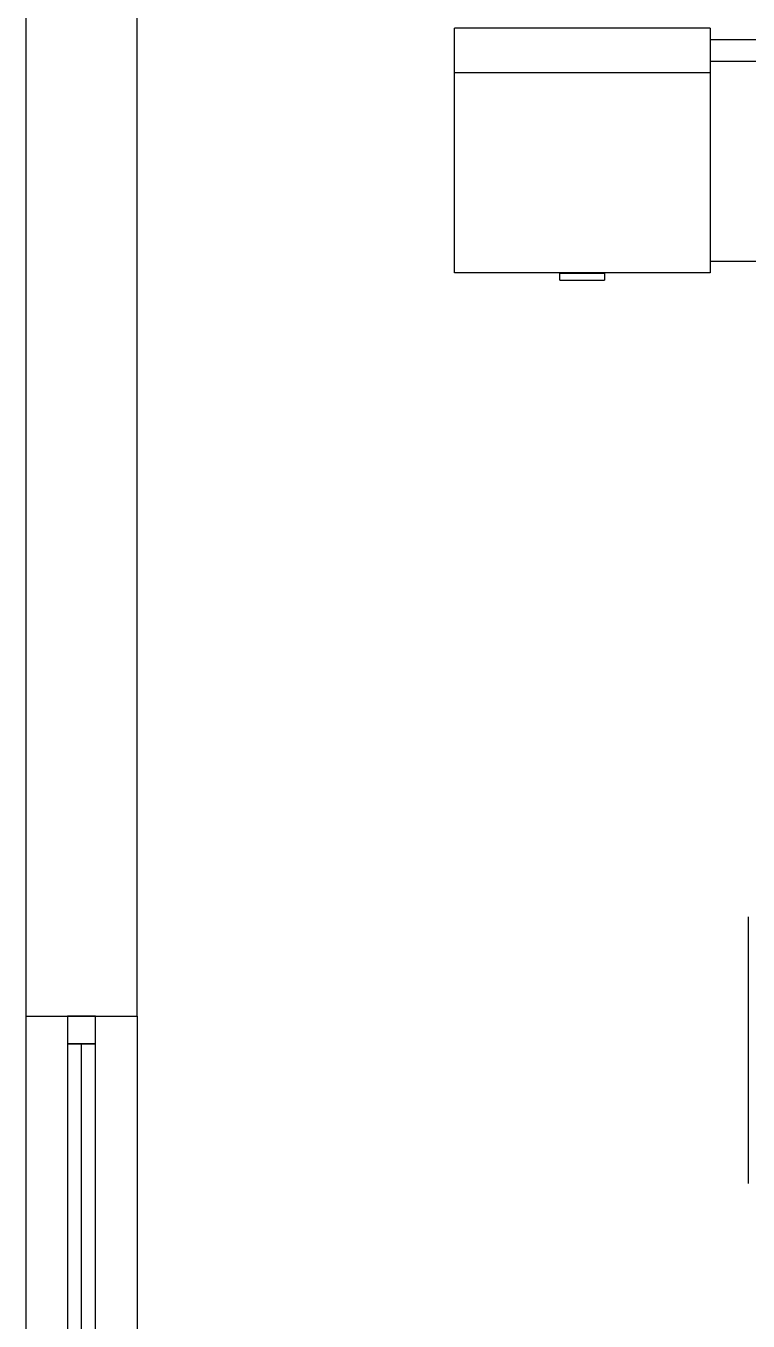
# Model space of a CAD drawing. Header units: metres. Extents: x -658 to -58, y -713 to -118.
# Drawn here: x -228.006 to -226.706, y -194.495 to -192.164 of the extents above; entities that cross this region are included whole.
import ezdxf

# ---------------------------------------------------------------- set-up
doc = ezdxf.new("R2010")
doc.units = ezdxf.units.M
doc.header["$LTSCALE"] = 100
doc.layers.add('plan', color=8, linetype='Continuous')

# ---------------------------------------------------------------- blocks, each defined once
blk = doc.blocks.new('Modern_Bed_13665 - Modern_Bed_13665-1077701-الدور الاول')
for p, q in [((-1.51, 0.7583), (-1.51, 0.8383)), ((-1.05, 0.8383), (-1.51, 0.8383)), ((-1.05, 0.8383), (-1.05, 0.7583)), ((-1.05, 0.8183), (-0.95, 0.8183)), ((-0.95, 0.7783), (-1.05, 0.7783)), ((-1.51, 0.3983), (-1.51, 0.7583)), ((-1.05, 0.7583), (-1.51, 0.7583)), ((-1.05, 0.7583), (-1.05, 0.3983)), ((-1.05, 0.3983), (-1.51, 0.3983)), ((-1.32, 0.3969), (-1.32, 0.3983)), ((-1.32, 0.3877), (-1.32, 0.3969)), ((-1.24, 0.3969), (-1.32, 0.3969)), ((-1.24, 0.3983), (-1.24, 0.3969)), ((-1.24, 0.3969), (-1.24, 0.3877)), ((-0.95, 0.4183), (-1.05, 0.4183)), ((-1.32, 0.3849), (-1.32, 0.3877)), ((-1.32, 0.3849), (-1.24, 0.3849)), ((-1.24, 0.3877), (-1.24, 0.3849)), ((-0.9815, -0.7614), (-0.9815, -1.241))]:
    blk.add_line(p, q)
blk = doc.blocks.new('*U111')
blk.add_line((1.75, 0), (0.05, 0))
for points in [[(0.05, 0.025), (0, 0.025), (0, -0.025), (0.05, -0.025)], [(1.75, -0.025), (1.75, 0.025), (0.05, 0.025), (0.05, -0.025)], [(1.75, 0.025), (1.8, 0.025), (1.8, -0.025), (1.75, -0.025)]]:
    blk.add_lwpolyline(points, close=True)
blk = doc.blocks.new('A$Cb06f5615')
at = {"layer": 'plan'}
for p, q in [((-39.8035, 19.3095), (-39.8035, 17.3095)), ((-39.6035, 17.3095), (-39.6035, 19.1095)), ((-39.8035, 17.3095), (-39.8035, 15.5095)), ((-39.8035, 17.3095), (-39.6035, 17.3095)), ((-39.6035, 17.3095), (-39.6035, 15.5095))]:
    blk.add_line(p, q, dxfattribs=at)
blk.add_blockref('Modern_Bed_13665 - Modern_Bed_13665-1077701-الدور الاول', (-37.5226, 18.2495), dxfattribs=at)
at = {"layer": 'plan', "rotation": 270}
blk.add_blockref('*U111', (-39.7035, 17.3095), dxfattribs=at)

msp = doc.modelspace()

# ---------------------------------------------------------------- block references
at = {"layer": 'plan'}
msp.add_blockref('A$Cb06f5615', (-188.202, -211.2557), dxfattribs=at)

doc.saveas('drawing.dxf')
